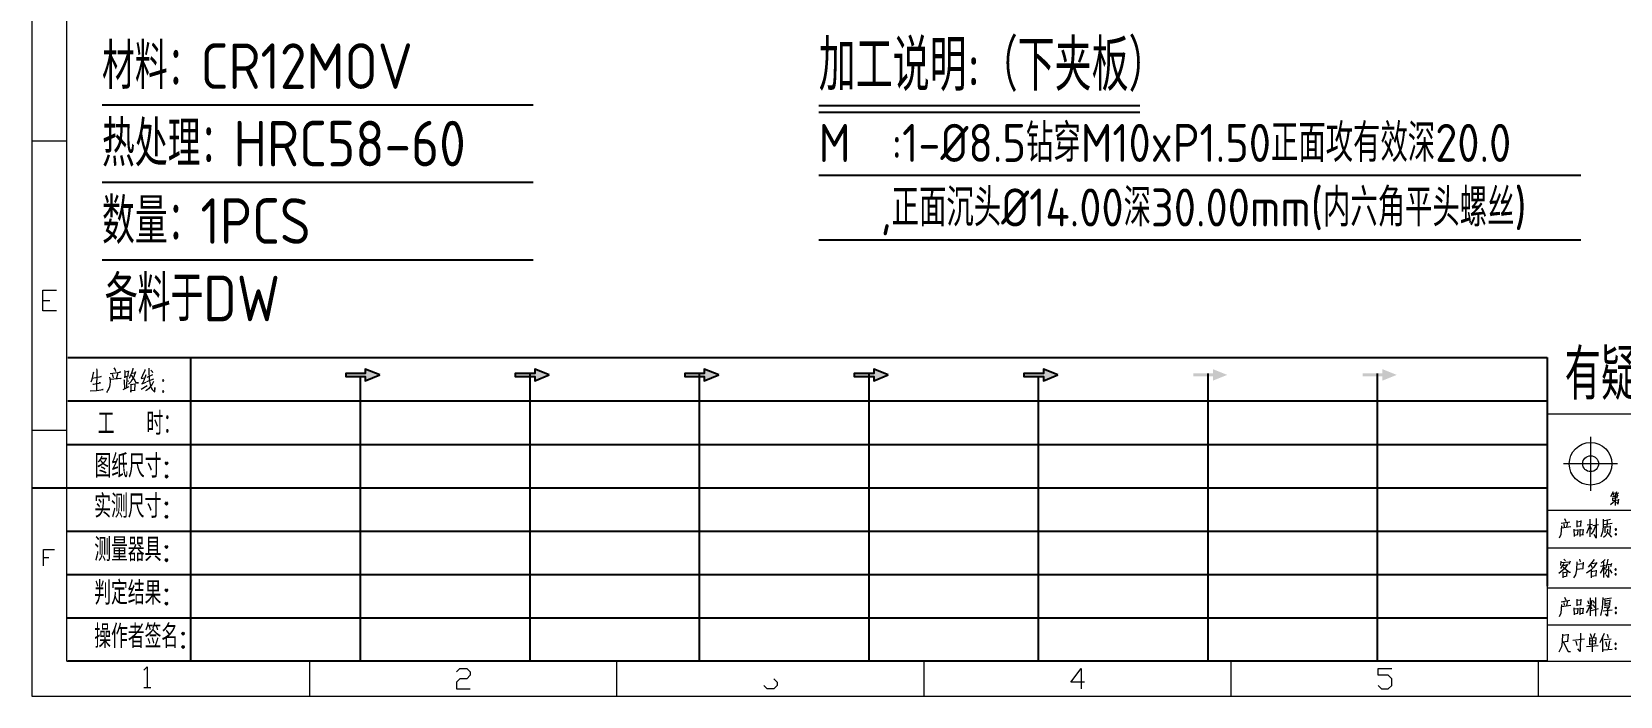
# Model space of a CAD drawing. Header units: millimetres. Extents: x 88508 to 142116, y -5268 to 20283.
# Drawn here: x 109943.9 to 110194.6, y -5268 to -5163.1 of the extents above; entities that cross this region are included whole.
import ezdxf
from ezdxf.enums import TextEntityAlignment as Align

# ---------------------------------------------------------------- set-up
doc = ezdxf.new("R2010")
doc.units = ezdxf.units.MM
doc.layers.add('DIM', color=4, linetype='Continuous')
doc.layers.add('TEXT', color=4, linetype='Continuous')
doc.styles.add('chinesef_fs', font='simplex.shx', dxfattribs={"bigfont": 'gbcbig.shx'})
doc.styles.add('gbenor', font='gbenor.shx', dxfattribs={"bigfont": 'gbcbig.shx'})
doc.styles.add('GBENOR_', font='gbenor.shx', dxfattribs={"bigfont": 'gbcbig'})
doc.styles.add('TXT', font='txt.shx', dxfattribs={"width": 0.8, "bigfont": 'ctxt.shx'})

# ---------------------------------------------------------------- blocks, each defined once
blk = doc.blocks.new('U40')
for points in [[(351.7713787108805, 337.7385781719786), (351.7713787108805, 333.1821114244813), (366.9596012025504, 339.2574004211492), (351.7713787108805, 345.3326894178172), (351.7713787108805, 340.7762226703198), (331.1500765610326, 340.7762226703198), (331.1500765610326, 337.7385781719786)], [(545.7416113308791, 339.2574004211492), (530.5533888392092, 345.3326894178172), (530.5533888392092, 340.7762226703198), (509.9320866894413, 340.7762226703198), (509.9320866894413, 337.7385781719786), (530.5533888392092, 337.7385781719786), (530.5533888392092, 333.1821114244813)], [(724.5236214592878, 339.2574004211492), (709.335398967618, 345.3326894178172), (709.335398967618, 340.7762226703198), (688.71409681777, 340.7762226703198), (688.71409681777, 337.7385781719786), (709.335398967618, 337.7385781719786), (709.335398967618, 333.1821114244813)], [(903.3056315876966, 339.2574004211492), (888.1174090959466, 345.3326894178172), (888.1174090959466, 340.7762226703198), (867.4961069461788, 340.7762226703198), (867.4961069461788, 337.7385781719786), (888.1174090959466, 337.7385781719786), (888.1174090959466, 333.1821114244813)], [(1082.087641716025, 339.2574004211492), (1066.899419224355, 345.3326894178172), (1066.899419224355, 340.7762226703198), (1046.278117074507, 340.7762226703198), (1046.278117074507, 337.7385781719786), (1066.899419224355, 337.7385781719786), (1066.899419224355, 333.1821114244813)], [(1245.681429352684, 337.7385781719786), (1245.681429352764, 333.1821114245249), (1260.869651844354, 339.2574004211492), (1245.681429352764, 345.3326894178172), (1245.681429352764, 340.7762226703198), (1225.060127202916, 340.7762226703198), (1225.060127202916, 337.7385781719786)], [(1424.463439481093, 337.7385781719349), (1424.463439481093, 333.1821114244813), (1439.651661972843, 339.2574004211492), (1424.463439481093, 345.3326894178608), (1424.463439481093, 340.7762226703198), (1403.842137331245, 340.7762226703198), (1403.842137331245, 337.7385781719786)]]:
    blk.add_hatch(color=3).paths.add_polyline_path(points)
at = {"color": 254, "lineweight": 18}
for p, q in [((0, 1783.490965824254), (0, 0)), ((37.02749410000251, 37.02749410015531), (37.02749410000251, 1746.463471724099)), ((0, 586.2686565858603), (37.02749410000251, 586.2686565858603)), ((1598.098045859733, 298.0437414562475), (2493.1846027438, 298.0437414562475)), ((0, 280.7918302595062), (37.02749410000251, 280.7918302595062)), ((1598.21111949077, 196.6260694690136), (2493.1846027438, 196.6260694690573)), ((2493.1846027438, 156.3877942883701), (1598.21111949077, 156.3877942883701)), ((2493.1846027438, 114.1495429630158), (1598.21111949077, 114.1495429630158)), ((2493.1846027438, 75.03327179662301), (1598.21111949077, 75.03327179662301)), ((37.02749410000251, 37.02749410015531), (2493.1846027438, 37.02749410000979)), ((941.1154750454589, 0), (941.1154750454589, 37.02749410015531)), ((1265.106048421942, 0), (1265.106048421942, 37.02749410015531)), ((1589.096621798344, 0), (1589.096621798344, 37.02749410015531)), ((0, 0), (2530.212096844043, 0))]:
    blk.add_line(p, q, dxfattribs=at)
for p, q in [((37.97556943391101, 357.5550953094789), (1598.21111949077, 357.5550953094789)), ((1598.21111949077, 357.5550953094789), (1598.21111949077, 116.22893122198)), ((37.97556943391101, 311.7571419793676), (1598.21111949077, 311.7571419793676)), ((37.14056773103948, 265.9591886492562), (1598.21111949077, 265.9591886492562)), ((0.1130736310369684, 220.1612353191304), (1598.21111949077, 220.1612353191304)), ((37.14056773103948, 174.3632819890481), (1598.21111949077, 174.3632819890481)), ((37.14056773103948, 128.5653286590095), (1598.21111949077, 128.5653286589659)), ((37.14056773103948, 82.7673753288982), (1598.21111949077, 82.7673753288982))]:
    blk.add_line(p, q)
at = {"color": 254}
for p, q in [((167.8419648327035, 37.02749410012621), (167.8419648327836, 357.5550953095226)), ((346.7370485923093, 37.02749410015531), (346.7370485922293, 337.873189601698)), ((525.5190587203979, 37.02749410008255), (525.519058720638, 340.7762226703198)), ((704.3010688489667, 37.02749410008255), (704.3010688489667, 340.7762226703198)), ((883.0830789773754, 37.02749410008255), (883.0830789773754, 340.7762226703198)), ((1061.865089105704, 37.02749410008255), (1061.865089105784, 337.7385781719786)), ((1240.647099234193, 37.02749410000979), (1240.647099234113, 340.7762226703198)), ((1419.429109362522, 37.02749410000979), (1419.429109362522, 340.7762226703198)), ((1598.21111949077, 37.02749410015531), (37.97556943391101, 37.02749410015531))]:
    blk.add_line(p, q, dxfattribs=at)
at = {"color": 254, "linetype": 'Continuous', "lineweight": 18}
for p, q in [((1598.098045859733, 298.0437414562475), (1598.098045859733, 37.02749410015531)), ((1598.21111949077, 298.0437414563348), (1598.21111949077, 37.02749410015531)), ((293.1343282928137, 0), (293.1343282928137, 37.02749410015531)), ((617.1249016692964, 0), (617.1249016692964, 37.02749410015531))]:
    blk.add_line(p, q, dxfattribs=at)
at = {"color": 92, "lineweight": 18}
for p, q in [((1644.083084965132, 273.8968398514698), (1644.083084965132, 217.0342304478108)), ((1672.420790242802, 245.4912695082603), (1615.502177673348, 245.4912695082603))]:
    blk.add_line(p, q, dxfattribs=at)
for points in [[(26.09344341455289, 406.9954465200135), (11.70562744428753, 406.9954465200135), (11.70562744428753, 428.5942620092974), (26.09344341455289, 428.5942620092974)], [(11.70562744428753, 417.7956681472133), (18.8987215468369, 417.7956681472133)], [(1613.032445220582, 182.7523979311372), (1622.303910834642, 184.2992141678842)], [(1616.563713507414, 187.6116645480215), (1617.889825476203, 184.5199184358062)], [(1629.589038037484, 185.4027355074941), (1629.589038037484, 178.5552441180625)], [(1629.589038037484, 184.2992141678842), (1634.003123395923, 184.7406227037281)], [(1633.782419128001, 179.8813560868584), (1634.223827663845, 185.4027355074941)], [(1643.495293277985, 168.1727117192495), (1643.495293277985, 186.949551744241)], [(1650.116421315724, 187.6116645480215), (1650.116421315724, 167.0691903796396), (1647.688674368503, 170.6042313889775)], [(1657.401548518486, 186.949551744241), (1657.180844250564, 178.9966526539065), (1656.518731446798, 173.6959775011928), (1654.753097303343, 168.3953023484646)], [(1664.90737998917, 186.7288474763336), (1657.401548518486, 184.7406227037281)], [(1661.594929609004, 178.5552441180625), (1661.815633877006, 185.1820312395721)], [(1613.473853756426, 179.8813560868584), (1612.81174095266, 170.824935656914), (1610.825402541363, 166.8484861117176)], [(1613.253149488504, 177.6724270463455), (1623.18672790641, 179.2173569218285)], [(1615.901600703648, 182.0902851273713), (1616.343009239412, 178.9966526539065)], [(1619.655459619578, 183.6352150028688), (1618.77264254789, 178.7759483859845)], [(1626.938700461083, 168.8367108843086), (1626.717996193162, 176.3463150775497)], [(1626.938700461083, 175.2427937379398), (1630.471855109172, 175.6842022737401)], [(1626.938700461083, 170.1609364918841), (1630.692559377094, 170.6042313889775)], [(1629.589038037484, 179.4380611897504), (1634.223827663845, 179.8813560868584)], [(1630.471855109172, 176.125610809584), (1630.25115084125, 170.6042313889775)], [(1632.678897788392, 176.3463150775497), (1632.678897788392, 168.8367108843086)], [(1636.210166075223, 175.6842022737401), (1632.899602056314, 175.2427937379398)], [(1632.899602056314, 170.3816407597624), (1636.430870343145, 170.824935656914)], [(1635.989461807301, 170.824935656914), (1636.430870343145, 176.125610809584)], [(1639.964024991154, 172.1491612644459), (1643.495293277985, 180.5434688906244)], [(1645.923040225127, 181.4262859623414), (1640.405433526998, 180.5434688906244)], [(1645.481631689283, 176.125610809584), (1643.495293277985, 179.2173569218285)], [(1649.67501277988, 180.76417315859), (1647.026561564737, 174.7994988408027), (1644.819518885517, 171.0456399248214)], [(1646.585153028893, 180.3227646227024), (1652.325350356201, 181.2055816944339)], [(1662.036338144928, 176.3463150775497), (1661.374225341162, 172.3698655323533), (1660.04999973355, 169.7195279559965), (1657.622252786408, 167.7313031834055)], [(1657.84295705433, 181.2055816944339), (1666.673014132626, 182.7523979311372)], [(1659.167182661942, 179.6606518189365), (1659.167182661942, 172.3698655323533)], [(1664.465971453326, 178.9966526539065), (1659.167182661942, 178.1138355822186)], [(1662.25704241285, 172.3698655323533), (1666.231605596782, 167.9520074513712)], [(1664.686675721248, 180.1020603547804), (1664.465971453326, 172.1491612644459)], [(12.32683507759066, 137.7448959697504), (12.32683507759066, 154.9913926473819), (23.81625218626868, 154.9913926473819)], [(12.32683507759066, 146.368144308537), (18.07089252589503, 146.368144308537)], [(1619.68941412236, 139.3864043782232), (1616.820258639294, 134.9685462971975), (1610.638652776142, 129.6678711444838)], [(1612.847581816699, 142.4781504904386), (1612.406173280855, 138.0602924093982)], [(1615.937441567607, 140.2692214499111), (1612.406173280855, 134.9685462971975)], [(1612.847581816699, 141.1539248828631), (1622.337865337424, 142.0367419545946)], [(1614.833920227997, 137.8395881414763), (1619.248005586516, 138.9449958423793)], [(1615.054624495919, 136.2946582660225), (1621.675752533658, 130.9920967520447), (1623.001864502447, 130.9920967520447)], [(1615.937441567607, 144.9077837988734), (1617.48237144314, 143.142149655454)], [(1622.558569605346, 142.4781504904386), (1621.234343997814, 138.9449958423793)], [(1629.622992540186, 142.0367419545946), (1629.181584004342, 133.6424343283725), (1628.298766932654, 128.3417591756443), (1626.091724253434, 125.0293087955652)], [(1629.181584004342, 134.3064334934315), (1636.246006939182, 134.9685462971975)], [(1629.402288272344, 139.6071086461598), (1636.02530267134, 140.2692214499111)], [(1632.27144375533, 144.9077837988734), (1633.154260827017, 142.0367419545946)], [(1636.246006939182, 141.5953334187507), (1635.804598403418, 134.9685462971975)], [(1650.814374983529, 141.374629150785), (1647.283106696697, 136.0720676368073), (1644.191360584533, 132.9803215246066), (1639.777275226013, 129.8885754123912)], [(1647.724515232541, 144.2456709951075), (1641.542909369389, 136.2946582660225)], [(1643.970656316611, 138.9449958423793), (1645.738176821244, 136.0720676368073)], [(1645.074177656221, 140.2692214499111), (1650.152262179763, 140.7125163470628)], [(1657.658093650447, 137.3981796056323), (1656.111277413656, 133.6424343283725), (1654.124939002439, 129.8885754123912)], [(1654.566347538203, 137.3981796056323), (1659.865136329667, 138.2809966773202)], [(1659.423727793823, 144.2456709951075), (1655.228460341968, 140.4899257178477)], [(1657.658093650447, 142.0367419545946), (1657.658093650447, 125.4707173313654)], [(1657.658093650447, 136.2946582660225), (1659.644432061745, 133.8631385963236)], [(1661.410066205121, 134.0857292255096), (1658.982319257979, 128.5624634435662)], [(1662.292883276888, 144.9077837988734), (1661.189361937199, 139.1657001102722), (1660.085840597589, 135.1892505651194)], [(1662.954996080654, 137.6188838735543), (1662.954996080654, 125.2500130634435), (1660.968657669277, 128.1210549077223)], [(1661.410066205121, 138.9449958423793), (1665.82415156364, 139.6071086461598)], [(1666.265560099484, 140.0485171820037), (1664.941334491952, 136.7360668018664)], [(1614.613215960075, 131.2128010199667), (1614.833920227997, 125.0293087955652)], [(1614.613215960075, 130.3299839482352), (1619.248005586516, 131.2128010199667)], [(1614.833920227997, 126.132830135175), (1619.468709854438, 127.0156472068629)], [(1619.027301318594, 127.0156472068629), (1619.468709854438, 131.8768001849967)], [(1644.632769120297, 133.4217300604505), (1644.632769120297, 125.0293087955652)], [(1644.632769120297, 131.8768001849967), (1650.152262179763, 132.7596172566846)], [(1644.632769120297, 126.7949429389409), (1650.372966447685, 127.4589421039564)], [(1649.931557911841, 127.4589421039564), (1650.372966447685, 133.2010257925722)], [(1664.279221688186, 133.6424343283725), (1666.486264367406, 129.8885754123912)], [(1613.03349477888, 99.76223510081763), (1622.303074031683, 101.3090513375646)], [(1616.564763065711, 104.6233880789514), (1617.888988673243, 101.5297556054866)], [(1619.654622816619, 100.646938533755), (1618.771805744931, 95.7876719168853)], [(1629.588201234445, 102.4144590384385), (1629.588201234445, 95.56696764900698)], [(1629.588201234445, 101.3090513375646), (1634.002286592964, 101.7504598734085)], [(1633.781582325042, 96.89119325653883), (1634.222990860886, 102.4144590384385)], [(1641.066709527884, 100.8676428017206), (1641.949526599572, 97.55330606030475)], [(1643.494456475026, 103.9593889138923), (1643.494456475026, 84.96373098227195)], [(1645.480794886324, 101.3090513375646), (1644.156569278792, 96.2290804527729)], [(1646.806906855192, 101.0883470696426), (1647.910428194802, 98.43800949324213)], [(1649.676062338178, 84.522322446428), (1649.676062338178, 104.1800931818434)], [(1656.959303179683, 104.4007974497799), (1656.297190375917, 93.13544797930808), (1654.531556232541, 85.405139518145)], [(1656.959303179683, 102.6351633064041), (1666.010064525901, 103.7386846459995)], [(1659.16823222016, 101.7504598734085), (1659.16823222016, 95.12367275185534)], [(1664.685838918289, 101.0883470696426), (1659.16823222016, 100.4262342658767)], [(1664.244430382445, 96.67048898861685), (1664.685838918289, 101.7504598734085)], [(1613.474903314724, 96.89119325653883), (1612.812790510958, 87.83477282655076), (1610.824565738403, 83.85832328139804)], [(1613.254199046802, 94.68226421601139), (1623.187777464707, 96.2290804527729)], [(1615.902650261865, 99.10012229705171), (1616.344058797789, 96.00837618485093)], [(1626.939750019381, 85.84654805398895), (1626.719045751459, 93.35803860847955)], [(1626.939750019381, 92.25263090757653), (1630.471018306212, 92.69403944342048)], [(1626.939750019381, 87.17266002278484), (1630.691722574134, 87.61406855867244)], [(1629.588201234445, 96.44978472069488), (1634.222990860886, 96.89119325653883)], [(1630.471018306212, 93.13544797930808), (1630.25031403821, 87.61406855867244)], [(1632.678060985432, 93.35803860847955), (1632.678060985432, 85.84654805398895)], [(1636.211215633521, 92.69403944342048), (1632.898765253354, 92.25263090757653)], [(1632.898765253354, 87.39336429070681), (1636.431919901443, 87.83477282655076)], [(1635.990511365519, 87.83477282655076), (1636.431919901443, 93.13544797930808)], [(1643.494456475026, 96.00837618485093), (1641.508118063728, 91.59051810381061), (1639.52177965235, 88.05547709451639)], [(1639.963188188194, 95.56696764900698), (1645.924089783424, 96.44978472069488)], [(1643.494456475026, 95.12367275185534), (1645.260090618402, 92.25263090757653)], [(1645.03938635048, 90.70581467087322), (1652.324513553322, 92.69403944342048)], [(1646.806906855192, 96.89119325653883), (1648.131132462724, 93.57874287641607)], [(1657.180007447605, 90.04370186706365), (1666.892881597509, 91.36981383588864)], [(1658.285415148472, 93.7994471443235), (1664.244430382445, 94.68226421601139)], [(1659.16823222016, 97.99660095744184), (1663.361613310757, 98.65871376120776)], [(1659.16823222016, 96.00837618485093), (1664.685838918289, 96.67048898861685)], [(1661.375274899379, 92.91474371134245), (1662.037387703225, 90.70581467087322), (1662.037387703225, 84.522322446428), (1659.830345023925, 87.17266002278484)], [(1661.816683435303, 91.59051810381061), (1664.465134650367, 94.90296848394792)], [(1614.391733146418, 65.73093330001575), (1614.171620459143, 57.33629081232357), (1613.287374663618, 52.2566212961683), (1610.418319636192, 46.51281867179205)], [(1614.171620459143, 57.33629081232357), (1620.571966098993, 58.22053660785605)], [(1620.571966098993, 64.84668750452693), (1614.391733146418, 64.18445191950013)], [(1615.274081418691, 57.33629081232357), (1620.571966098993, 47.39706446728087), (1622.780683064593, 47.39706446728087)], [(1619.909730513995, 58.22053660785605), (1620.79397630944, 65.73093330001575)], [(1625.207615194297, 59.3248950906127), (1637.569978622698, 60.64936626068084)], [(1630.065274499968, 53.58109246625099), (1628.740803329893, 58.00042392054456)], [(1633.376452425196, 66.61328157232492), (1632.934329527394, 47.17505425683339), (1630.727510085046, 50.04790433061135)], [(1639.776798065046, 52.47673398347979), (1652.139161493447, 53.58109246625099)], [(1642.867863302999, 62.195847641211), (1642.867863302999, 54.46533826172526)], [(1649.490219153377, 61.75372474345204), (1642.867863302999, 61.09148915845435)], [(1642.867863302999, 55.12757384676661), (1649.930444527927, 55.78980943180795)], [(1643.530098887997, 66.17305619778926), (1645.074682745348, 62.41785785165848)], [(1643.750211575272, 58.44064929512388), (1648.605973357851, 58.88277219285374)], [(1646.179041228148, 46.73482888223953), (1646.179041228148, 61.31349936890183)], [(1648.605973357851, 66.3931688850571), (1646.841276813226, 61.75372474345204)], [(1649.710331840652, 62.195847641211), (1649.268208942849, 55.78980943180795)], [(1658.539507133377, 66.3931688850571), (1653.903858038073, 56.23193232956692)], [(1656.774810588751, 62.195847641211), (1656.774810588751, 46.73482888223953)], [(1658.319394446102, 59.76701798834256), (1665.824098568752, 60.64936626068084)], [(1659.863978303452, 57.77841371009708), (1661.188449473528, 52.69874419392727)], [(1661.410459683975, 65.73093330001575), (1662.734930854051, 62.195847641211)], [(1664.059402024126, 58.44064929512388), (1662.512920643603, 49.60578143285238)], [(1657.657158861104, 49.16365853512252), (1666.708344364277, 49.82589412016387)], [(118.262083585767, 27.41303418517055), (121.8594445195849, 31.01365064928541), (121.8594445195849, 9.41483516000153)], [(447.9364085898123, 25.71411796942994), (451.5339322980581, 29.31325926921272), (458.7273621228596, 29.31325926921272), (462.3248858310253, 25.71411796942994), (462.3248858310253, 22.11497666957439), (458.7273621228596, 18.51421777819633), (451.5339322980581, 18.51421777819633), (447.9364085898123, 14.91507647838444), (447.9364085898123, 7.715176287223585), (462.3248858310253, 7.715176287223585)], [(782.7178096326606, 18.51421777819633), (786.3153333408263, 14.91507647838444), (786.3153333408263, 11.31593517860165), (782.7178096326606, 7.715176287223585), (775.524379807779, 7.715176287223585), (771.9268560995333, 11.31593517860165)], [(1110.30524528661, 14.91507647838444), (1095.916768045397, 14.91507647838444), (1106.709339169975, 29.31325926921272), (1106.709339169975, 7.715176287223585)], [(1419.908297582711, 11.31593517860165), (1423.505821290957, 7.715176287223585), (1430.699251115759, 7.715176287223585), (1434.296774824004, 11.31593517860165), (1434.296774824004, 18.51421777819633), (1430.699251115759, 22.11497666957439), (1419.908297582711, 22.11497666957439), (1419.908297582711, 29.31325926921272), (1434.296774824004, 29.31325926921272)], [(118.262083585767, 9.41483516000153), (125.4568054534029, 9.41483516000153)]]:
    blk.add_lwpolyline(points, dxfattribs=at)
at = {"color": 92, "lineweight": 0}
for points in [[(64.97282744380209, 342.1950081407267), (64.83132807077345, 340.9751859597454), (64.11895191710937, 337.9280701517127), (63.55051478073437, 335.6933559161844), (62.84057827141078, 333.458641680656), (62.13064176208718, 331.426417927185)], [(63.8359531710521, 335.8958463982417), (73.35788511567807, 337.5206495432503), (73.07488636970083, 337.7231400253077), (72.50400958906539, 337.3181590612367)], [(68.38345026173192, 345.8520350392355), (68.66888865204965, 344.4297223762551), (68.0980118714142, 322.8925419491425)], [(82.59681831432681, 335.0834448256937), (82.59681831432681, 331.831398891256), (82.31137992400909, 328.9867735652515), (81.88688180500321, 326.7520593297086), (81.17450565133913, 324.9247657026426), (80.3230697689869, 323.0950324311998), (79.61069361532282, 321.8776498945663), (78.75925773305062, 320.8603181956569)], [(93.25562453162274, 335.4884257897793), (94.10950005823543, 335.6933559161844), (94.25099943126406, 335.4884257897793), (82.59681831432681, 334.2710432531894), (82.59681831432681, 335.0834448256937), (82.16988055098045, 336.9107384527742)], [(82.59681831432681, 340.7726954777318), (93.68256229488907, 342.1950081407267), (93.25562453162274, 342.397498622784), (92.40418864927051, 341.9900780143216)], [(86.14894050528528, 336.0983368802699), (86.00744113225664, 337.5206495432503), (85.29750462301308, 339.7553637787933)], [(86.71737764166028, 346.6644366117835), (87.8542519142502, 344.6322128583124), (88.28118967759656, 343.007409713231)], [(90.27193947695923, 340.9751859597454), (90.41343884998787, 339.552873296765), (89.13506520428928, 335.2859353077656)], [(97.80312162222253, 344.0223017678363), (98.08856001254026, 342.5999891047977), (98.08856001254026, 340.7726954777318), (98.08856001254026, 337.9280701517127), (98.08856001254026, 336.3008273622836), (98.2300593855689, 337.7231400253077), (102.0676199668451, 338.3330511157983), (101.7846212208678, 338.3330511157983), (102.0676199668451, 343.6173208037071), (102.0676199668451, 343.2099001952884), (102.0676199668451, 342.802479586855), (98.2300593855689, 342.1950081407267)], [(100.2208091848515, 337.9280701517127), (100.0793098119029, 325.9396577572043)], [(105.478242784855, 341.1776764418173), (105.9051805482013, 340.9751859597454), (109.6012417565289, 341.7875875322934), (109.3158033662112, 342.5999891047977), (108.464367483859, 339.552873296765), (107.6104919571662, 337.3181590612367), (106.9005554478426, 335.8958463982417), (105.9051805482013, 334.2710432531894), (104.341368512185, 332.036329017661), (103.0629948665664, 330.4090862282756), (101.9261205938965, 329.3941941736703)], [(106.6151170575249, 346.4595064853784), (106.4736176844963, 345.2421239487885), (105.0537446658491, 341.1776764418173), (104.1998691392364, 338.9429622062889), (103.0629948665664, 336.3008273622836), (102.6360571032201, 335.4884257897793)], [(104.90980564848, 339.1454526883026), (105.3367434118263, 338.7404717242171), (107.0420548208713, 335.6933559161844), (108.6058668568076, 333.2537115542509), (109.8842405025061, 331.2214878007799), (110.3111782658525, 330.8165068366943), (112.5849268111124, 330.8165068366943), (110.1696788928239, 331.2214878007799), (109.0328046201539, 332.6438004637603)], [(119.2646730741035, 344.8347033403406), (119.1231737010748, 343.8198112857644), (116.849425155815, 338.5379812422034), (115.4271124928273, 335.4884257897793), (119.2646730741035, 336.3008273622836)], [(120.2600479737448, 339.3503828147077), (118.1277988014335, 333.458641680656), (116.4224873924686, 330.0041052641463), (116.1394886464914, 329.8016147821327), (120.5454863641426, 331.426417927185)], [(121.3969222464148, 332.2388194996893), (128.7890446630699, 335.0834448256937)], [(121.6823606367325, 336.708247970746), (127.6521703904, 339.552873296765)], [(123.3876720457774, 346.4595064853784), (123.529171418726, 345.4446144308167), (123.529171418726, 340.7726954777318), (123.8146098091238, 337.3181590612367), (123.9561091820724, 335.2859353077656), (124.2391079280496, 333.0512210722372), (124.5245463183674, 331.0189973187225), (124.8099847087651, 328.9867735652515), (125.234482827771, 327.3619704201992), (125.9468589814351, 325.7371672751469), (126.9397942367359, 323.9074340037041), (127.9351691363772, 322.6900514671142), (128.9305440360986, 321.6727197682048), (129.6404805453421, 321.2677388040902), (129.9259189357399, 326.1421482392325), (129.3574817993649, 321.4702292861475)], [(127.6521703904, 341.5850970502361), (127.2252326270536, 342.397498622784), (125.6614205910373, 344.22479224985)], [(61.4182656084231, 322.2826308586955), (68.24195088870329, 322.8925419491425), (75.34863491504075, 323.7049435216759), (74.92169715169439, 323.9074340037041), (73.78482287902443, 323.5024530396186)], [(64.54588968045573, 329.5966846557276), (64.83132807077345, 329.5966846557276), (65.11432681675069, 329.5966846557276), (72.50400958906539, 331.0189973187225), (71.9355724526904, 331.0189973187225), (70.94263719738956, 330.8165068366943)], [(96.52474797660398, 323.9074340037041), (102.7775564761687, 327.1594799381855)], [(97.23468448584754, 334.2710432531894), (97.5201228762453, 333.458641680656), (97.6616222491939, 324.7222752205853)], [(100.2208091848515, 332.6438004637603), (102.3530583572428, 333.0512210722372)], [(104.1998691392364, 330.0041052641463), (104.4853075295541, 328.9867735652515), (104.4853075295541, 321.065248322062), (104.341368512185, 322.0801403766382), (104.4853075295541, 322.6900514671142), (109.1743039931825, 323.0950324311998), (108.6058668568076, 323.0950324311998), (109.0328046201539, 329.191703691642), (109.0328046201539, 330.0041052641463), (109.3158033662112, 329.3941941736703), (108.6058668568076, 329.3941941736703), (104.6268069025027, 328.7842830831942)], [(115.2856131197987, 324.3148546121665), (121.5408612637839, 328.1743719927035)], [(128.2206075266949, 332.4413099817466), (128.0766685094059, 331.6289084091986), (126.9397942367359, 329.5966846557276), (125.8029199640659, 327.9718815106899), (124.5245463183674, 326.3470783656376), (122.9607342824311, 324.7222752205853), (121.3969222464148, 323.2999625575903), (120.1185486007962, 322.2826308586955)]]:
    blk.add_lwpolyline(points, dxfattribs=at)
for points in [[(366.9596012025504, 339.2574004211492), (351.7713787108805, 345.3326894178172), (351.7713787108805, 340.7762226703198), (331.1500765610326, 340.7762226703198), (331.1500765610326, 337.7385781719786), (351.7713787108805, 337.7385781719786), (351.7713787108805, 333.1821114244813), (366.9596012025504, 339.2574004211492)], [(545.7416113308791, 339.2574004211492), (530.5533888392092, 345.3326894178172), (530.5533888392092, 340.7762226703198), (509.9320866894413, 340.7762226703198), (509.9320866894413, 337.7385781719786), (530.5533888392092, 337.7385781719786), (530.5533888392092, 333.1821114244813), (545.7416113308791, 339.2574004211492)], [(724.5236214592878, 339.2574004211492), (709.335398967618, 345.3326894178172), (709.335398967618, 340.7762226703198), (688.71409681777, 340.7762226703198), (688.71409681777, 337.7385781719786), (709.335398967618, 337.7385781719786), (709.335398967618, 333.1821114244813), (724.5236214592878, 339.2574004211492)], [(903.3056315876966, 339.2574004211492), (888.1174090959466, 345.3326894178172), (888.1174090959466, 340.7762226703198), (867.4961069461788, 340.7762226703198), (867.4961069461788, 337.7385781719786), (888.1174090959466, 337.7385781719786), (888.1174090959466, 333.1821114244813), (903.3056315876966, 339.2574004211492)], [(1082.087641716025, 339.2574004211492), (1066.899419224355, 345.3326894178172), (1066.899419224355, 340.7762226703198), (1046.278117074507, 340.7762226703198), (1046.278117074507, 337.7385781719786), (1066.899419224355, 337.7385781719786), (1066.899419224355, 333.1821114244813), (1082.087641716025, 339.2574004211492)]]:
    blk.add_lwpolyline(points)
for points in [[(138.7379143709622, 332.4413099817466), (139.4478508803659, 333.458641680656), (138.7379143709622, 334.4735337352176), (138.0279778617187, 333.458641680656)], [(138.7379143709622, 320.8603181956569), (139.4478508803659, 321.8776498945663), (138.7379143709622, 322.8925419491425), (138.0279778617187, 321.8776498945663)]]:
    blk.add_lwpolyline(points, close=True, dxfattribs=at)
at = {"color": 3, "lineweight": 18}
for points in [[(1670.093044501351, 206.6485890178155), (1667.966606302805, 204.5221508193063), (1665.022831192589, 202.0674156279129)], [(1665.514595567794, 210.9028276430618), (1668.293541067425, 216.3013379446784)], [(1667.149269391135, 206.6485890178155), (1673.362392148032, 207.3038207753707)], [(1667.312736773405, 214.1748997461691), (1670.093044501351, 214.6653018931393)], [(1667.312736773405, 211.0662950254191), (1672.381587854012, 211.5566971724329)], [(1667.312736773405, 209.5937263562228), (1667.312736773405, 206.6485890178155)], [(1672.545055236362, 209.43025897388), (1667.312736773405, 208.9398568268662)], [(1668.783943214476, 211.7201645547757), (1667.966606302805, 214.1748997461691)], [(1670.093044501351, 211.2297624077619), (1670.093044501351, 201.2500787162426)], [(1670.256511883701, 211.8849941652734), (1671.891185707042, 216.3013379446784)], [(1671.073848795371, 214.1748997461691), (1674.016261677352, 214.6653018931393)], [(1671.400783559991, 214.1748997461691), (1672.871990001062, 211.7201645547757)], [(1673.525859530382, 208.121157687041), (1672.708522618712, 202.8861147677817), (1671.727718324692, 205.0125529663201)], [(1672.218120471662, 209.43025897388), (1672.545055236362, 211.8849941652734)]]:
    blk.add_lwpolyline(points, dxfattribs=at)
at = {"color": 92, "lineweight": 18}
for points in [[(1669.983578151456, 176.125610809584), (1670.034509905548, 175.8728384001879), (1670.177873361703, 175.6577932160726), (1670.392918545855, 175.5125433987414), (1670.645690955222, 175.4634980058618), (1670.900349725845, 175.5125433987414), (1671.11350854874, 175.6577932160726), (1671.258758366152, 175.8728384001879), (1671.307803758988, 176.125610809584), (1671.258758366152, 176.3783832190384), (1671.11350854874, 176.5934284031828), (1670.900349725845, 176.738678220514), (1670.645690955222, 176.7877236133936), (1670.392918545855, 176.738678220514), (1670.177873361703, 176.5934284031828), (1670.034509905548, 176.3783832190384)], [(1671.307803758988, 171.0456399248214), (1671.258758366152, 171.2984123342321), (1671.11350854874, 171.5134575183474), (1670.900349725845, 171.6568209744582), (1670.645690955222, 171.7077527286019), (1670.392918545855, 171.6568209744582), (1670.177873361703, 171.5134575183474), (1670.034509905548, 171.2984123342321), (1669.983578151456, 171.0456399248214), (1670.034509905548, 170.7909811541613), (1670.177873361703, 170.5759359700169), (1670.392918545855, 170.4325725139061), (1670.645690955222, 170.3816407597624), (1670.900349725845, 170.4325725139061), (1671.11350854874, 170.5759359700169), (1671.258758366152, 170.7909811541613)], [(1671.087099491066, 176.125610809584), (1671.028622291866, 176.3463150775497), (1670.866395223144, 176.5085421462718), (1670.645690955222, 176.5670193454716), (1670.4249866873, 176.5085421462718), (1670.264645979834, 176.3463150775497), (1670.204282419378, 176.125610809584), (1670.264645979834, 175.9049065417057), (1670.4249866873, 175.7426794729399), (1670.645690955222, 175.6842022737401), (1670.866395223144, 175.7426794729399), (1671.028622291866, 175.9049065417057)], [(1671.087099491066, 171.0456399248214), (1671.028622291866, 171.266344192758), (1670.866395223144, 171.4285712614655), (1670.645690955222, 171.4870484606654), (1670.4249866873, 171.4285712614655), (1670.264645979834, 171.266344192758), (1670.204282419378, 171.0456399248214), (1670.264645979834, 170.824935656914), (1670.4249866873, 170.6627085881482), (1670.645690955222, 170.6042313889775), (1670.866395223144, 170.6627085881482), (1671.028622291866, 170.824935656914)], [(1669.798714747572, 133.8631385963236), (1669.847760140408, 133.6103661868838), (1669.991123596563, 133.3953210027685), (1670.206168780634, 133.2519575466576), (1670.460827551338, 133.2010257925722), (1670.713599960705, 133.2519575466576), (1670.928645144857, 133.3953210027685), (1671.072008600931, 133.6103661868838), (1671.122940355104, 133.8631385963236), (1671.072008600931, 134.1177973669983), (1670.928645144857, 134.3328425511427), (1670.713599960705, 134.4762060072244), (1670.460827551338, 134.5271377613535), (1670.206168780634, 134.4762060072244), (1669.991123596563, 134.3328425511427), (1669.847760140408, 134.1177973669983)], [(1670.902236087182, 133.8631385963236), (1670.841872526726, 134.0857292255096), (1670.68153181926, 134.2460699329677), (1670.460827551338, 134.3064334934315), (1670.240123283416, 134.2460699329677), (1670.077896214694, 134.0857292255096), (1670.019419015494, 133.8631385963236), (1670.077896214694, 133.6424343283725), (1670.240123283416, 133.4820936209435), (1670.460827551338, 133.4217300604505), (1670.68153181926, 133.4820936209435), (1670.841872526726, 133.6424343283725)], [(1671.122940355104, 128.7831677115319), (1671.072008600931, 129.037826482192), (1670.928645144857, 129.252871666351), (1670.713599960705, 129.3962351224181), (1670.460827551338, 129.4471668765909), (1670.206168780634, 129.3962351224181), (1669.991123596563, 129.252871666351), (1669.847760140408, 129.037826482192), (1669.798714747572, 128.7831677115319), (1669.847760140408, 128.5303953021212), (1669.991123596563, 128.3153501179768), (1670.206168780634, 128.1719866618951), (1670.460827551338, 128.1210549077223), (1670.713599960705, 128.1719866618951), (1670.928645144857, 128.3153501179768), (1671.072008600931, 128.5303953021212)], [(1670.902236087182, 128.7831677115319), (1670.841872526726, 129.0038719794538), (1670.68153181926, 129.166099048176), (1670.460827551338, 129.2245762473758), (1670.240123283416, 129.166099048176), (1670.077896214694, 129.0038719794538), (1670.019419015494, 128.7831677115319), (1670.077896214694, 128.5624634435662), (1670.240123283416, 128.4002363748878), (1670.460827551338, 128.3417591756443), (1670.68153181926, 128.4002363748878), (1670.841872526726, 128.5624634435662)], [(1669.984627709753, 93.13544797930808), (1670.033673102669, 92.88267556985375), (1670.177036558744, 92.667630385753), (1670.392081742895, 92.52426692962763), (1670.646740513519, 92.47333517554216), (1670.899512922966, 92.52426692962763), (1671.114558107118, 92.667630385753), (1671.257921563192, 92.88267556985375), (1671.308853317285, 93.13544797930808), (1671.257921563192, 93.39010674996825), (1671.114558107118, 93.60515193408355), (1670.899512922966, 93.74851539019437), (1670.646740513519, 93.7994471443235), (1670.392081742895, 93.74851539019437), (1670.177036558744, 93.60515193408355), (1670.033673102669, 93.39010674996825)], [(1671.308853317285, 88.05547709451639), (1671.257921563192, 88.31013586517656), (1671.114558107118, 88.52518104932096), (1670.899512922966, 88.66854450540268), (1670.646740513519, 88.71758989826776), (1670.392081742895, 88.66854450540268), (1670.177036558744, 88.52518104932096), (1670.033673102669, 88.31013586517656), (1669.984627709753, 88.05547709451639), (1670.033673102669, 87.80270468506205), (1670.177036558744, 87.58765950094676), (1670.392081742895, 87.4442960448796), (1670.646740513519, 87.39336429070681), (1670.899512922966, 87.4442960448796), (1671.114558107118, 87.58765950094676), (1671.257921563192, 87.80270468506205)], [(1671.088149049363, 93.13544797930808), (1671.027785488906, 93.35803860847955), (1670.867444781521, 93.51837931595219), (1670.646740513519, 93.57874287641607), (1670.426036245597, 93.51837931595219), (1670.263809176875, 93.35803860847955), (1670.205331977675, 93.13544797930808), (1670.263809176875, 92.91474371134245), (1670.426036245597, 92.75440300392802), (1670.646740513519, 92.69403944342048), (1670.867444781521, 92.75440300392802), (1671.027785488906, 92.91474371134245)], [(1671.088149049363, 88.05547709451639), (1671.027785488906, 88.27618136239471), (1670.867444781521, 88.4384084311605), (1670.646740513519, 88.49688563036034), (1670.426036245597, 88.4384084311605), (1670.263809176875, 88.27618136239471), (1670.205331977675, 88.05547709451639), (1670.263809176875, 87.83477282655076), (1670.426036245597, 87.67254575787229), (1670.646740513519, 87.61406855867244), (1670.867444781521, 87.67254575787229), (1671.027785488906, 87.83477282655076)], [(1669.797512078978, 55.34958405721409), (1669.848745204472, 55.09531595295994), (1669.991059442, 54.8808958351583), (1670.20737708293, 54.73668407453806), (1670.459747664056, 54.68545094903675), (1670.714015768353, 54.73668407453806), (1670.928435886111, 54.8808958351583), (1671.072647646732, 55.09531595295994), (1671.121983249053, 55.34958405721409), (1671.072647646732, 55.6019546383468), (1670.928435886111, 55.81827227931353), (1670.714015768353, 55.96058651679778), (1670.459747664056, 56.01181964229909), (1670.20737708293, 55.96058651679778), (1669.991059442, 55.81827227931353), (1669.848745204472, 55.6019546383468)], [(1671.121983249053, 50.26801701787917), (1671.072647646732, 50.52228512217698), (1670.928435886111, 50.73670523997862), (1670.714015768353, 50.88091700059886), (1670.459747664056, 50.93025260292052), (1670.20737708293, 50.88091700059886), (1669.991059442, 50.73670523997862), (1669.848745204472, 50.52228512217698), (1669.797512078978, 50.26801701787917), (1669.848745204472, 50.01564643680467), (1669.991059442, 49.79932879582339), (1670.20737708293, 49.65701455833914), (1670.459747664056, 49.60578143285238), (1670.714015768353, 49.65701455833914), (1670.928435886111, 49.79932879582339), (1671.072647646732, 50.01564643680467)], [(1670.901870561778, 55.34958405721409), (1670.843047343595, 55.56969674452557), (1670.681757874503, 55.7309862136608), (1670.459747664056, 55.78980943180795), (1670.239634976781, 55.7309862136608), (1670.078345507609, 55.56969674452557), (1670.019522289505, 55.34958405721409), (1670.078345507609, 55.12757384676661), (1670.239634976781, 54.96628437763138), (1670.459747664056, 54.90746115948423), (1670.681757874503, 54.96628437763138), (1670.843047343595, 55.12757384676661)], [(1670.901870561778, 50.26801701787917), (1670.843047343595, 50.49002722832665), (1670.681757874503, 50.65131669750554), (1670.459747664056, 50.71013991568179), (1670.239634976781, 50.65131669750554), (1670.078345507609, 50.49002722832665), (1670.019522289505, 50.26801701787917), (1670.078345507609, 50.04790433061135), (1670.239634976781, 49.88661486147612), (1670.459747664056, 49.82589412016387), (1670.681757874503, 49.88661486147612), (1670.843047343595, 50.04790433061135)]]:
    blk.add_lwpolyline(points, close=True, dxfattribs=at)
for radius in [22.46890553485786, 8.372240171586533]:
    blk.add_circle((1644.083084965132, 245.4912695082603), radius, dxfattribs=at)
at = {"color": 3, "style": 'chinesef_fs'}
for s, height, p in [('有疑必问 不可盲目加工', 53.07854998667723, (1616.754444972568, 313.1381887703465)), ('工  时：', 24.57340277160982, (69.4971126848468, 275.7425337752502)), ('图纸尺寸:', 24.57340277160982, (66.21695397600706, 230.9084757192177)), ('实测尺寸:', 24.57340277160982, (65.93245377334097, 188.4038120003243)), ('测量器具:', 24.57340277160982, (65.93245377334097, 142.605858670242)), ('判定结果:', 24.57340277160982, (65.93245377334097, 96.80790534015978)), ('操作者签名:', 24.57340277160982, (65.93245377334097, 51.00995201004844))]:
    blk.add_text(s, height=height, dxfattribs=at).set_placement(p)
at = {"lineweight": 18, "style": 'GBENOR_'}
blk.add_attdef('文档路径', (2125.952941468568, 386.8923794169968), '', height=17.75516522509229, dxfattribs=at)
at = {"lineweight": 20, "style": 'TXT'}
for tag, height, p in [('18-**-**', 16.34828382267903, (1866.635538580565, 256.1675133156532)), ('客户名称', 16.13007164178575, (1741.085926012827, 133.9806429703021, 1.102629e-07)), ('料厚:', 16.13007164178575, (1741.2625260399, 93.15939516745857, 1.102629e-07))]:
    blk.add_attdef(tag, text='', height=height, dxfattribs=at).set_placement(p, align=Align.MIDDLE)
for tag, p, height in [('88888', (1850.911245038806, 207.4586072479433), 14.86207620243549), ('材质:', (1691.18083192328, 167.9876174230885, 1.102629e-07), 16.13007164178575), ('核准', (1869.361085854893, 127.5219101038383, 1.102629e-07), 16.13007164178575), ('设计', (1868.772300129218, 88.29701741995814, 1.102629e-07), 16.13007164178575), ('绘图', (1868.238303110666, 49.07789693056839, 1.102629e-07), 16.13007164178575)]:
    blk.add_attdef(tag, p, '', height=height, dxfattribs=at)
for tag, p, height, width in [('3', (2234.717398091787, 206.8982844063139), 15.82746157208229, 0.7), ('4', (2234.717398091787, 167.4099855983077), 15.82746157208229, 0.7), ('核准日期', (2041.0728733457, 124.18315190883, 1.102629e-07), 16.13007164178575, 0.68), ('设计日期', (2041.0728733457, 84.45208169726538, 1.102629e-07), 16.13007164178575, 0.68), ('1', (2251.88674463307, 85.8611173726822), 14.60996452807595, 0.7), ('绘图日期', (2040.90903306059, 46.43247924356547, 1.102629e-07), 16.13007164178575, 0.68), ('2', (2234.959187319619, 49.22918705768825), 14.60996452807595, 0.7)]:
    blk.add_attdef(tag, p, '', height=height, dxfattribs=dict(at, width=width))

msp = doc.modelspace()

# ---------------------------------------------------------------- linework, layer by layer
at = {"layer": 'DIM', "color": 4, "linetype": 'Continuous', "lineweight": 25}
for p, q in [((109954.9664140675, -5174.609340945192), (110023.0083708754, -5174.609340945192)), ((109954.9664140675, -5186.844230720667), (110023.0083708754, -5186.844230720667)), ((109954.9664140675, -5199.079120496186), (110023.0083708754, -5199.079120496186))]:
    msp.add_line(p, q, dxfattribs=at)
at = {"layer": 'TEXT', "color": 3, "linetype": 'Continuous'}
for p, q in [((110068.0887072569, -5174.713797736976), (110118.7770178173, -5174.713797736976)), ((110068.0887072569, -5175.763797736976), (110118.7770178173, -5175.763797736976)), ((110068.0887072569, -5185.723797736976), (110188.3754719628, -5185.723797736976)), ((110068.0887072569, -5195.923797736977), (110188.3754719628, -5195.923797736977))]:
    msp.add_line(p, q, dxfattribs=at)

# ---------------------------------------------------------------- block references
at = {"ltscale": 3, "xscale": 0.1496473565519207, "yscale": 0.1496473565519207, "zscale": 0.1496473565519207}
msp.add_blockref('U40', (109943.8797456479, -5268.044184505221), dxfattribs=at)

# ---------------------------------------------------------------- texts
at = {"layer": 'DIM', "color": 3, "linetype": 'Continuous', "lineweight": 25, "style": 'gbenor'}
for s, p in [('材料：CR12MOV', (109954.9664140675, -5172.090393050216)), ('热处理：HRC58-60', (109954.9664140675, -5184.325282825738)), ('数量：1PCS', (109954.9664140675, -5196.560172601257)), ('备料于DW', (109955.4042744434, -5208.795062376682))]:
    msp.add_text(s, height=7.196993985585311, dxfattribs=at).set_placement(p)
at = {"layer": 'TEXT', "color": 4, "linetype": 'Continuous', "style": 'gbenor'}
for s, height, p in [('加工说明:（下夹板）', 8.1, (110068.0887072569, -5172.403797736976)), ('M  :1-%%C8.5钻穿M10xP1.50正面攻有效深20.0', 6, (110068.0887072569, -5183.623797736976)), ('   ,正面沉头%%c14.00深30.00mm(内六角平头螺丝)', 6, (110068.0887072569, -5193.823797736976))]:
    msp.add_text(s, height=height, dxfattribs=at).set_placement(p)

doc.saveas('drawing.dxf')
